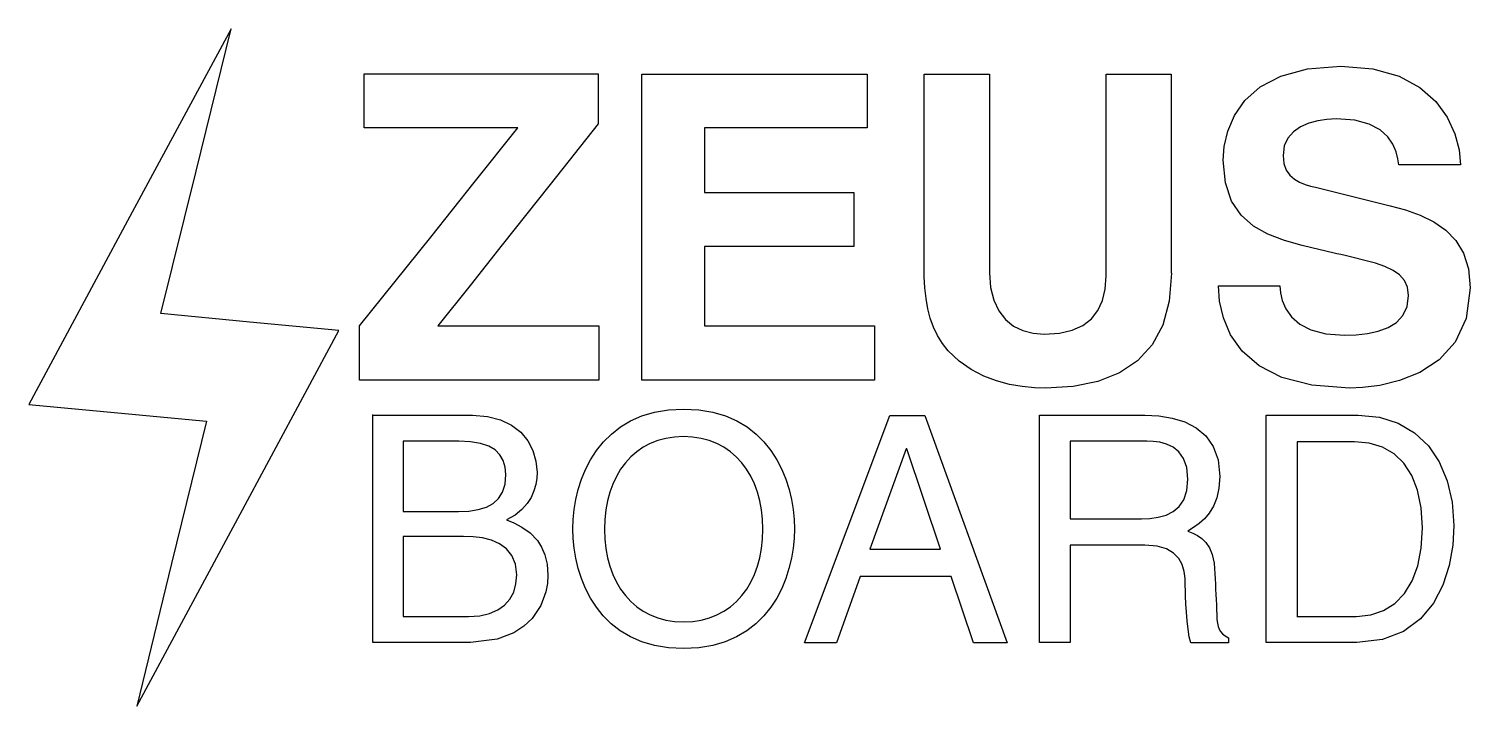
# Model space of a CAD drawing. Extents: x 1 to 113, y 1 to 54.
import ezdxf

# ---------------------------------------------------------------- set-up
doc = ezdxf.new("R2010")
doc.units = 0
doc.layers.add('Capa_1', color=7, linetype='CONTINUOUS')

msp = doc.modelspace()

# ---------------------------------------------------------------- linework, layer by layer
at = {"layer": 'Capa_1', "color": 7}
for points in [[(11.301111, 31.621111), (14.038667, 42.726556), (16.776222, 53.832), (8.888111, 39.184667), (1, 24.537334), (7.928556, 23.888222), (14.857111, 23.239111), (12.133667, 12.11955), (9.410222, 0.999986), (17.284223, 15.647328), (25.158223, 30.294667), (18.229667, 30.957889), (11.301111, 31.621111)], [(98.536001, 33.794222), (98.582909, 33.24725), (98.726061, 32.630496), (99.000841, 31.987944), (99.44264, 31.363584), (100.086846, 30.8014), (100.968844, 30.345379), (102.124028, 30.03951), (103.587779, 29.927778), (104.483064, 29.956994), (105.368423, 30.055658), (106.210131, 30.240316), (106.974446, 30.5275), (107.627635, 30.933745), (108.135965, 31.475589), (108.465702, 32.169571), (108.583112, 33.032222), (108.500596, 33.670033), (108.261644, 34.197713), (107.879154, 34.632126), (107.366029, 34.990139), (106.735163, 35.288623), (105.999455, 35.54444), (105.171808, 35.774463), (104.265112, 35.995556), (103.944084, 36.069639), (103.623057, 36.143722), (103.302029, 36.217806), (102.981001, 36.291889), (102.659973, 36.365972), (102.338946, 36.440056), (102.017918, 36.514139), (101.69689, 36.588222), (100.269904, 36.924849), (98.895834, 37.31274), (97.617015, 37.803155), (96.475779, 38.447361), (95.514459, 39.296619), (94.77539, 40.40219), (94.300904, 41.815342), (94.133334, 43.587334), (94.210285, 44.664299), (94.479057, 45.853047), (94.996537, 47.074872), (95.819612, 48.251056), (97.005166, 49.302884), (98.610084, 50.151645), (100.691253, 50.718626), (103.305557, 50.925111), (105.803223, 50.713278), (107.840515, 50.130038), (109.457118, 49.253772), (110.692723, 48.162861), (111.587015, 46.935691), (112.179682, 45.650643), (112.510409, 44.386099), (112.61889, 43.220445), (112.019168, 43.220445), (111.419446, 43.220445), (110.819723, 43.220445), (110.220001, 43.220445), (109.620279, 43.220445), (109.020557, 43.220445), (108.420834, 43.220445), (107.821112, 43.220445), (107.749069, 43.682363), (107.609886, 44.232917), (107.360241, 44.825804), (106.956807, 45.414722), (106.356258, 45.953369), (105.515269, 46.395445), (104.390515, 46.694645), (102.938668, 46.804667), (102.217514, 46.77016), (101.492719, 46.660911), (100.795046, 46.468314), (100.155251, 46.183778), (99.604091, 45.7987), (99.172325, 45.304481), (98.890709, 44.692521), (98.790001, 43.954222), (98.857469, 43.32198), (99.044001, 42.812103), (99.325783, 42.409386), (99.679001, 42.098611), (100.079844, 41.864564), (100.504501, 41.692033), (100.929158, 41.565807), (101.330001, 41.470667), (102.056723, 41.29075), (102.783446, 41.110834), (103.510168, 40.930917), (104.23689, 40.751), (104.963612, 40.571084), (105.690334, 40.391167), (106.417057, 40.21125), (107.143779, 40.031334), (108.34361, 39.705124), (109.487547, 39.3002), (110.54351, 38.788122), (111.479418, 38.140445), (112.263191, 37.328726), (112.862747, 36.32452), (113.246008, 35.09939), (113.38089, 33.624889), (113.06273, 31.230852), (112.20614, 29.379209), (110.957967, 28.001171), (109.465057, 27.027945), (107.874249, 26.39074), (106.33239, 26.020764), (104.986323, 25.849227), (103.98289, 25.807334), (101.040117, 26.028977), (98.707539, 26.638565), (96.918018, 27.553087), (95.604418, 28.689528), (94.699599, 29.964876), (94.136422, 31.296115), (93.847751, 32.600236), (93.766446, 33.794222), (94.36264, 33.794222), (94.958834, 33.794222), (95.555029, 33.794222), (96.151223, 33.794222), (96.747418, 33.794222), (97.343612, 33.794222), (97.939807, 33.794222), (98.536001, 33.794222)], [(45.450001, 26.428222), (36.122557, 26.428222), (26.795112, 26.428222), (26.795112, 28.544889), (26.795112, 30.661556), (29.564133, 34.127583), (32.333153, 37.593614), (35.730688, 41.846361), (39.128223, 46.099111), (35.600285, 46.099111), (32.072343, 46.099111), (29.603062, 46.099111), (27.133779, 46.099111), (27.133779, 48.215778), (27.133779, 50.332445), (36.263668, 50.332445), (45.393557, 50.332445), (45.393557, 48.371), (45.393557, 46.409556), (41.651665, 41.696295), (37.909774, 36.983032), (35.400443, 33.822295), (32.891112, 30.661556), (39.170557, 30.661556), (45.450001, 30.661556), (45.450001, 28.544889), (45.450001, 26.428222)], [(66.362668, 46.099111), (60.026779, 46.099111), (53.69089, 46.099111), (53.69089, 43.587334), (53.69089, 41.075556), (59.504668, 41.075556), (65.318446, 41.075556), (65.318446, 38.958889), (65.318446, 36.842222), (59.504668, 36.842222), (53.69089, 36.842222), (53.69089, 33.751889), (53.69089, 30.661556), (60.309001, 30.661556), (66.927112, 30.661556), (66.927112, 28.544889), (66.927112, 26.428222), (57.867779, 26.428222), (48.808446, 26.428222), (48.808446, 38.366222), (48.808446, 50.304222), (57.585557, 50.304222), (66.362668, 50.304222), (66.362668, 48.201667), (66.362668, 46.099111)], [(90.097557, 34.782), (89.923262, 32.58943), (89.412284, 30.724615), (88.582486, 29.176638), (87.451723, 27.934584), (86.037855, 26.987542), (84.358746, 26.324593), (82.432246, 25.93483), (80.276223, 25.807334), (79.405966, 25.83502), (78.462946, 25.928175), (77.4723, 26.102027), (76.459168, 26.371792), (75.44868, 26.752682), (74.465973, 27.259912), (73.536184, 27.90869), (72.684446, 28.714237), (72.233993, 29.285793), (71.853654, 29.90001), (71.539462, 30.557224), (71.287446, 31.257764), (71.093638, 32.001959), (70.954071, 32.790143), (70.864773, 33.622643), (70.821779, 34.499792), (70.821779, 36.475348), (70.821779, 38.450903), (70.821779, 40.426459), (70.821779, 42.402014), (70.821779, 44.37757), (70.821779, 46.353125), (70.821779, 48.328681), (70.821779, 50.304237), (71.456779, 50.304237), (72.091779, 50.304237), (72.726779, 50.304237), (73.361779, 50.304237), (73.996779, 50.304237), (74.631779, 50.304237), (75.266779, 50.304237), (75.901779, 50.304237), (75.901779, 48.367487), (75.901779, 46.430737), (75.901779, 44.493987), (75.901779, 42.557237), (75.901779, 40.620487), (75.901779, 38.683737), (75.901779, 36.746987), (75.901779, 34.810237), (75.988816, 33.647944), (76.238241, 32.655648), (76.632526, 31.828714), (77.15414, 31.162514), (77.785556, 30.65242), (78.509247, 30.2938), (79.307682, 30.082021), (80.163334, 30.012459), (81.351149, 30.08963), (82.358052, 30.317612), (83.190995, 30.691116), (83.856918, 31.204848), (84.362767, 31.853518), (84.715491, 32.631834), (84.92203, 33.534505), (84.989334, 34.556237), (84.989334, 36.524737), (84.989334, 38.493237), (84.989334, 40.461737), (84.989334, 42.430237), (84.989334, 44.398737), (84.989334, 46.367237), (84.989334, 48.335737), (84.989334, 50.304237), (85.624334, 50.304237), (86.259334, 50.304237), (86.894334, 50.304237), (87.529334, 50.304237), (88.164334, 50.304237), (88.799334, 50.304237), (89.434334, 50.304237), (90.069334, 50.304237), (90.069334, 48.363959), (90.069334, 46.423681), (90.069334, 44.483403), (90.069334, 42.543125), (90.069334, 40.602848), (90.069334, 38.66257), (90.069334, 36.722292), (90.069334, 34.782014), (90.072862, 34.782014), (90.07639, 34.782014), (90.079918, 34.782014), (90.083446, 34.782014), (90.086973, 34.782014), (90.090501, 34.782014), (90.094029, 34.782014), (90.097557, 34.782)], [(27.78289, 23.690667), (35.600446, 23.690667), (36.764336, 23.597457), (37.778408, 23.331274), (38.641003, 22.912295), (39.350473, 22.360695), (39.905161, 21.696645), (40.303414, 20.940324), (40.543579, 20.111903), (40.624001, 19.231556), (40.602016, 18.777519), (40.527436, 18.292727), (40.387372, 17.791395), (40.168926, 17.28775), (39.859199, 16.796012), (39.445292, 16.330399), (38.914305, 15.905138), (38.253343, 15.534445), (38.820649, 15.291389), (39.449412, 14.96634), (40.080895, 14.522379), (40.656358, 13.922583), (40.98509, 13.408033), (41.242624, 12.793186), (41.410605, 12.066504), (41.470676, 11.216445), (41.432356, 10.555974), (41.31783, 9.917734), (40.932642, 8.864475), (40.235102, 7.834223), (39.592216, 7.230634), (38.818482, 6.7289), (37.51271, 6.222141), (35.431121, 5.967097), (27.811121, 5.967097), (27.811121, 23.690667), (27.78289, 23.690667)], [(52.054001, 5.487319), (50.864059, 5.550057), (49.778751, 5.731301), (48.794233, 6.020522), (47.906658, 6.407195), (47.112186, 6.880876), (46.406966, 7.431012), (45.787152, 8.04716), (45.248918, 8.718764), (44.788393, 9.435363), (44.401754, 10.186438), (44.085143, 10.961491), (43.834719, 11.75002), (43.646638, 12.541523), (43.517055, 13.325503), (43.442123, 14.091459), (43.417993, 14.828889), (43.442433, 15.566319), (43.518213, 16.332273), (43.649056, 17.116252), (43.838687, 17.907756), (44.090827, 18.696285), (44.409197, 19.471335), (44.797515, 20.222407), (45.259501, 20.939), (45.798879, 21.610616), (46.41937, 22.226749), (47.124691, 22.776902), (47.918562, 23.250578), (48.804712, 23.63727), (49.786854, 23.926478), (50.868707, 24.107704), (52.054001, 24.170445), (53.243943, 24.107704), (54.329251, 23.926478), (55.313772, 23.63727), (56.201344, 23.250578), (56.995819, 22.776905), (57.701036, 22.226749), (58.320844, 21.610616), (58.859084, 20.939), (59.319603, 20.222407), (59.706248, 19.471335), (60.022859, 18.696285), (60.273283, 17.907756), (60.461364, 17.116252), (60.590947, 16.332273), (60.665877, 15.566319), (60.690007, 14.828889), (60.665566, 14.091459), (60.589787, 13.325503), (60.458943, 12.541523), (60.269309, 11.75002), (60.017169, 10.961491), (59.698803, 10.186438), (59.310488, 9.435366), (58.848498, 8.718764), (58.309124, 8.04716), (57.68863, 7.431012), (56.983314, 6.880848), (56.189434, 6.407195), (55.303288, 6.020494), (54.321146, 5.731301), (53.239286, 5.550086), (52.054001, 5.487319)], [(65.826446, 11.103556), (63.963779, 5.938875), (61.480223, 5.938875), (68.140668, 23.662445), (70.850001, 23.662445), (77.284668, 5.938875), (74.660001, 5.938875), (72.910223, 11.103556), (65.826446, 11.103556)], [(82.195334, 5.967097), (81.895473, 5.967097), (81.595612, 5.967097), (81.295751, 5.967097), (80.99589, 5.967097), (80.696029, 5.967097), (80.396168, 5.967097), (80.096307, 5.967097), (79.796446, 5.967097), (79.796446, 8.182542), (79.796446, 10.397989), (79.796446, 12.613436), (79.796446, 14.828883), (79.796446, 17.044328), (79.796446, 19.259775), (79.796446, 21.47522), (79.796446, 23.690667), (80.823029, 23.690667), (81.849612, 23.690667), (82.876196, 23.690667), (83.902779, 23.690667), (84.929362, 23.690667), (85.955946, 23.690667), (86.982529, 23.690667), (88.009112, 23.690667), (89.094731, 23.639681), (90.148269, 23.473268), (91.135, 23.171257), (92.020196, 22.713472), (92.769131, 22.07974), (93.34708, 21.249885), (93.719317, 20.203735), (93.851112, 18.921111), (93.791857, 18.012212), (93.625775, 17.243213), (93.370397, 16.597903), (93.043251, 16.060084), (92.661864, 15.613543), (92.243769, 15.242079), (91.806488, 14.929487), (91.367557, 14.659556), (91.746736, 14.495624), (92.115005, 14.305897), (92.461444, 14.067219), (92.77514, 13.756445), (93.045182, 13.35042), (93.26065, 12.825995), (93.410637, 12.160015), (93.484223, 11.329334), (93.501862, 10.927164), (93.519501, 10.524997), (93.53714, 10.122828), (93.554779, 9.720661), (93.572418, 9.318492), (93.590057, 8.916319), (93.607696, 8.514153), (93.625334, 8.111986), (93.640998, 7.76934), (93.671204, 7.476986), (93.722577, 7.226965), (93.801732, 7.011319), (93.915281, 6.822146), (94.069843, 6.651486), (94.27203, 6.49141), (94.528454, 6.333986), (94.528454, 6.284597), (94.528454, 6.235208), (94.528454, 6.185819), (94.528454, 6.136431), (94.528454, 6.087042), (94.528454, 6.037653), (94.528454, 5.988264), (94.528454, 5.938875), (94.161565, 5.938875), (93.794676, 5.938875), (93.427787, 5.938875), (93.060898, 5.938875), (92.69401, 5.938875), (92.327121, 5.938875), (91.960232, 5.938875), (91.593343, 5.938875), (91.47792, 6.418709), (91.384323, 7.004715), (91.31057, 7.654871), (91.254676, 8.327181), (91.214657, 8.97965), (91.188523, 9.570293), (91.174299, 10.057073), (91.17001, 10.398), (91.151101, 10.955169), (91.076961, 11.511014), (90.921465, 12.043048), (90.658479, 12.528778), (90.261881, 12.945716), (89.705539, 13.271375), (88.963325, 13.483262), (88.009118, 13.558889), (87.282396, 13.558889), (86.555673, 13.558889), (85.828951, 13.558889), (85.102229, 13.558889), (84.375507, 13.558889), (83.648785, 13.558889), (82.922062, 13.558889), (82.19534, 13.558889), (82.19534, 12.609914), (82.19534, 11.660942), (82.19534, 10.711967), (82.19534, 9.762995), (82.19534, 8.814014), (82.19534, 7.865042), (82.19534, 6.916069), (82.195334, 5.967097)], [(97.463557, 23.690667), (98.36314, 23.690667), (99.262723, 23.690667), (100.162307, 23.690667), (101.06189, 23.690667), (101.961473, 23.690667), (102.861057, 23.690667), (103.76064, 23.690667), (104.660223, 23.690667), (106.309239, 23.530319), (107.777015, 23.064046), (109.051646, 22.314007), (110.121223, 21.302361), (110.973842, 20.051267), (111.597598, 18.582885), (111.980582, 16.919374), (112.11089, 15.082889), (112.025506, 13.548692), (111.750616, 11.979765), (111.258105, 10.449864), (110.519862, 9.032736), (109.507777, 7.802163), (108.193733, 6.831854), (106.549625, 6.195584), (104.547334, 5.967097), (103.661862, 5.967097), (102.77639, 5.967097), (101.890918, 5.967097), (101.005446, 5.967097), (100.119973, 5.967097), (99.234501, 5.967097), (98.349029, 5.967097), (97.463557, 5.967097), (97.463557, 8.182542), (97.463557, 10.397989), (97.463557, 12.613436), (97.463557, 14.828881), (97.463557, 17.044328), (97.463557, 19.259775), (97.463557, 21.47522), (97.463557, 23.690667)], [(30.181779, 16.183556), (34.499779, 16.183556), (35.314972, 16.218117), (36.041858, 16.327754), (36.674157, 16.521395), (37.205584, 16.807972), (37.629855, 17.196415), (37.940686, 17.695649), (38.131793, 18.31461), (38.19689, 19.062222), (38.148051, 19.651858), (37.99669, 20.170385), (37.735522, 20.615492), (37.357279, 20.984861), (36.854681, 21.27618), (36.220451, 21.487129), (35.447317, 21.615397), (34.528001, 21.658667), (30.181779, 21.658667), (30.181779, 16.183556)], [(52.054001, 22.025556), (51.347418, 21.990306), (50.678334, 21.886429), (50.047858, 21.716737), (49.457116, 21.484042), (48.907218, 21.191152), (48.39928, 20.840883), (47.934417, 20.436043), (47.513751, 19.979445), (47.138393, 19.473897), (46.809463, 18.922215), (46.528073, 18.327206), (46.295344, 17.691681), (46.112388, 17.018454), (45.980325, 16.310336), (45.900267, 15.570137), (45.873343, 14.800667), (45.900267, 14.031199), (45.980325, 13.290998), (46.112391, 12.58288), (46.295344, 11.90965), (46.528073, 11.274125), (46.809463, 10.679116), (47.138393, 10.127431), (47.513751, 9.621883), (47.934417, 9.165279), (48.39928, 8.760448), (48.907223, 8.410182), (49.457116, 8.117292), (50.047864, 7.8846), (50.678334, 7.714899), (51.347418, 7.611013), (52.054001, 7.575764), (52.760584, 7.611013), (53.429668, 7.714899), (54.060144, 7.8846), (54.650886, 8.117292), (55.200782, 8.410182), (55.708722, 8.760448), (56.173579, 9.165285), (56.594251, 9.621883), (56.969607, 10.127431), (57.298539, 10.679116), (57.579926, 11.274125), (57.812658, 11.90965), (57.995614, 12.582877), (58.127677, 13.290998), (58.207735, 14.031196), (58.234659, 14.800667), (58.207425, 15.574785), (58.12652, 16.318438), (57.993196, 17.028933), (57.808687, 17.703588), (57.574242, 18.339711), (57.291097, 18.934616), (56.960491, 19.485618), (56.583668, 19.990028), (56.161864, 20.445159), (55.696322, 20.848325), (55.188279, 21.196838), (54.638979, 21.48801), (54.049662, 21.719156), (53.421565, 21.887586), (52.755933, 21.990614), (52.054001, 22.025556)], [(82.195334, 15.619111), (82.890307, 15.619111), (83.585279, 15.619111), (84.280251, 15.619111), (84.975223, 15.619111), (85.670196, 15.619111), (86.365168, 15.619111), (87.06014, 15.619111), (87.755112, 15.619111), (88.412713, 15.643636), (89.057746, 15.730674), (89.667058, 15.900394), (90.217501, 16.17297), (90.685925, 16.568577), (91.049176, 17.10739), (91.284104, 17.809582), (91.367557, 18.695331), (91.279142, 19.608638), (91.035946, 20.313257), (90.671041, 20.835975), (90.217501, 21.203581), (89.708398, 21.442863), (89.176807, 21.580613), (88.655799, 21.643616), (88.178446, 21.658658), (87.430557, 21.658658), (86.682668, 21.658658), (85.934779, 21.658658), (85.18689, 21.658658), (84.439001, 21.658658), (83.691112, 21.658658), (82.943223, 21.658658), (82.195334, 21.658658), (82.195334, 20.903714), (82.195334, 20.148769), (82.195334, 19.393825), (82.195334, 18.638881), (82.195334, 17.883936), (82.195334, 17.128992), (82.195334, 16.374047), (82.195334, 15.619111)], [(99.862446, 7.999097), (100.444529, 7.999097), (101.026612, 7.999097), (101.608696, 7.999097), (102.190779, 7.999097), (102.772862, 7.999097), (103.354946, 7.999097), (103.937029, 7.999097), (104.519112, 7.999097), (105.631133, 8.113313), (106.631368, 8.452431), (107.508574, 9.011146), (108.251501, 9.784158), (108.848909, 10.766207), (109.289548, 11.951983), (109.562181, 13.336199), (109.655557, 14.913556), (109.560693, 16.482423), (109.282936, 17.844256), (108.832537, 18.998392), (108.219751, 19.944167), (107.45483, 20.680922), (106.548025, 21.207992), (105.509591, 21.524721), (104.349779, 21.630445), (103.79239, 21.630445), (103.235001, 21.630445), (102.677612, 21.630445), (102.120223, 21.630445), (101.562834, 21.630445), (101.005446, 21.630445), (100.448057, 21.630445), (99.890668, 21.630445), (99.890668, 19.926525), (99.890668, 18.222608), (99.890668, 16.518689), (99.890668, 14.814769), (99.890668, 13.110853), (99.890668, 11.406933), (99.890668, 9.703017), (99.890668, 7.999097), (99.88714, 7.999097), (99.883612, 7.999097), (99.880084, 7.999097), (99.876557, 7.999097), (99.873029, 7.999097), (99.869501, 7.999097), (99.865973, 7.999097), (99.862446, 7.999097)], [(72.091779, 13.248445), (69.467112, 21.066), (69.410668, 21.066), (66.560223, 13.248445), (72.091779, 13.248445)], [(30.181779, 7.999097), (35.290001, 7.999097), (36.16434, 8.057517), (36.924246, 8.228403), (37.569056, 8.505122), (38.098112, 8.881042), (38.510752, 9.349584), (38.806315, 9.904108), (38.984135, 10.538008), (39.043557, 11.244667), (38.945166, 12.086262), (38.669172, 12.759847), (38.244348, 13.282619), (37.699473, 13.671778), (37.063316, 13.94452), (36.36465, 14.118042), (35.632252, 14.209544), (34.89489, 14.236214), (30.181779, 14.236214), (30.181779, 7.999097)]]:
    msp.add_lwpolyline(points, close=True, dxfattribs=at)

doc.saveas('drawing.dxf')
